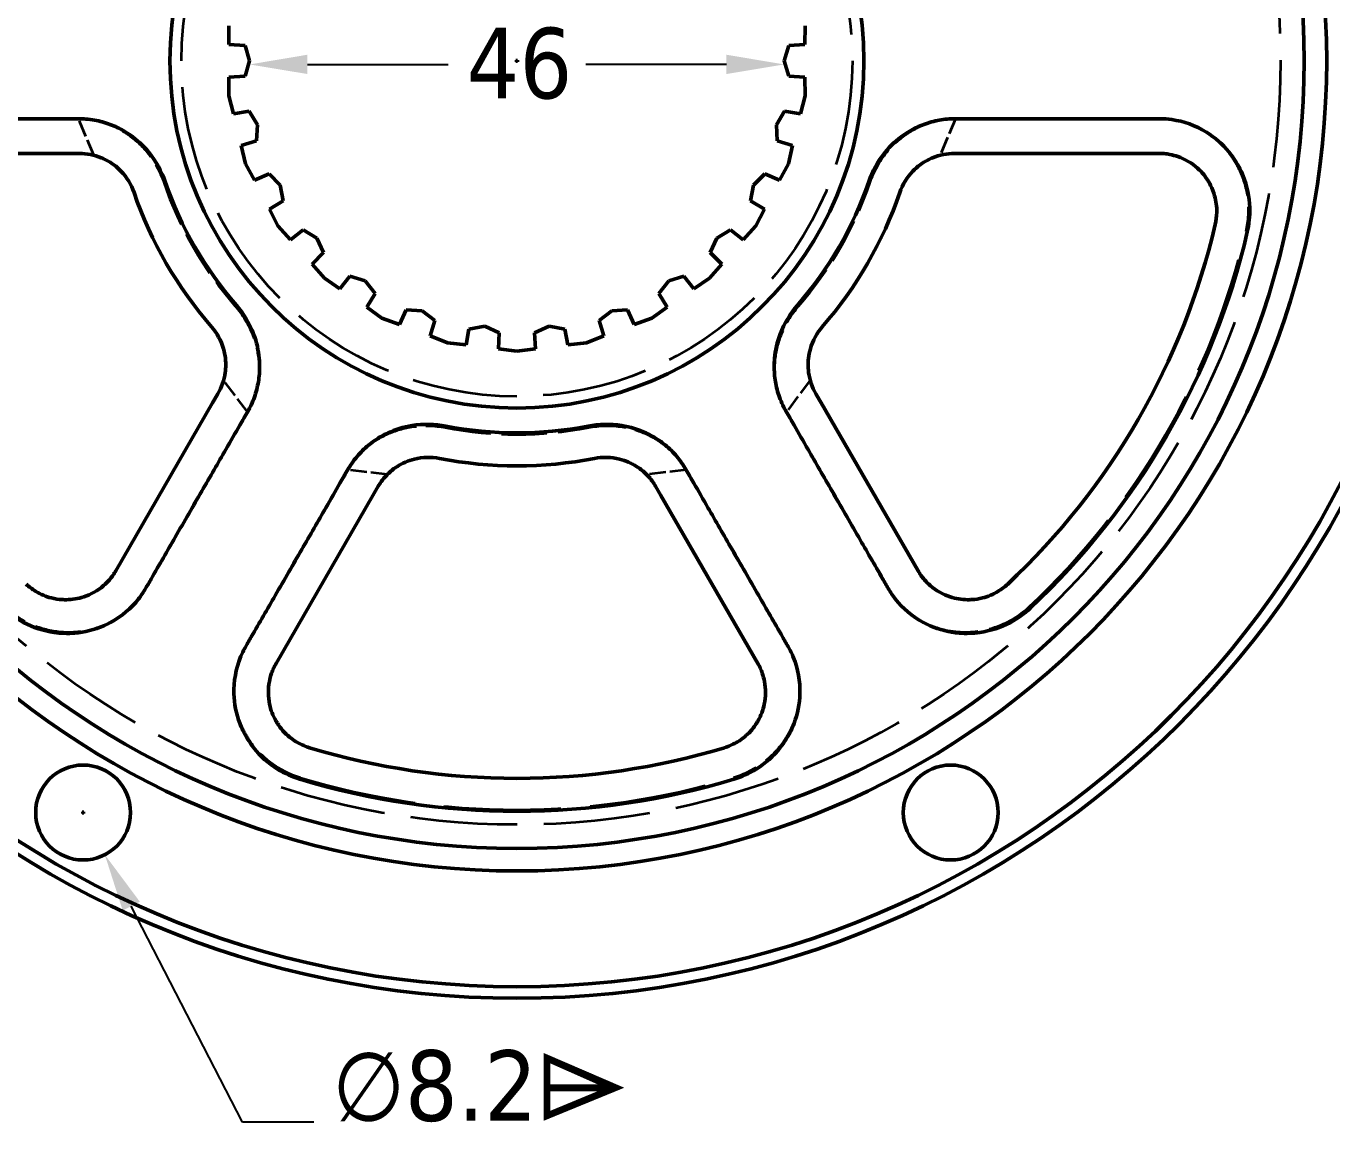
# Model space of a CAD drawing. Header units: millimetres. Extents: x 0 to 840, y 0 to 594.
# Drawn here: x 358.5 to 471.3, y 340.7 to 437.2 of the extents above; entities that cross this region are included whole.
import ezdxf

# ---------------------------------------------------------------- set-up
doc = ezdxf.new("R2010")
doc.units = ezdxf.units.MM
doc.header["$LTSCALE"] = 2
doc.linetypes.add('DASHED', pattern=[0.2067, 0.1654, -0.0413])
for name, color, linetype, lineweight in [('Dimension (ANSI)', 7, 'Continuous', 25), ('Hidden (ANSI)', 7, 'DASHED', 35), ('Visible (ANSI)', 7, 'Continuous', 50)]:
    doc.layers.add(name, color=color, linetype=linetype, lineweight=lineweight)
doc.styles.add('Note Text (ANSI)', font='tahoma.ttf')
doc.dimstyles.new('Default - mm (ANSI)', dxfattribs={"dimscale": 2, "dimtxt": 3.048, "dimasz": 2.5, "dimexe": 3.175, "dimexo": 1.6002, "dimgap": 0.8, "dimtad": 0, "dimtoh": 1, "dimzin": 4, "dimdsep": 46, "dimtxsty": 'Note Text (ANSI)', "dimcen": 0.09, "dimdle": 10, "dimclrd": 256, "dimclre": 256, "dimclrt": 256, "dimadec": 1, "dimazin": 1, "dimtfac": 1, "dimtofl": 0, "dimtmove": 0, "dimatfit": 3, "dimfxl": 0, "dimtolj": 1, "dimtzin": 4, "dimlwd": -1, "dimlwe": -1, "dimarcsym": 0})

# ---------------------------------------------------------------- blocks, each defined once
blk = doc.blocks.new('*D6')
at = {"layer": 'Defpoints', "color": 0, "transparency": 16777216}
for p in [(345.6, 493.4), (456.19, 375.03)]:
    blk.add_point(p, dxfattribs=at)
at = {"layer": 'Dimension (ANSI)', "transparency": 16777216}
for p, q in [((320.85, 513), (327.29, 513)), ((327.29, 513), (342.18, 497.05)), ((400.72, 434.21), (401.08, 434.21)), ((400.9, 434.03), (400.9, 434.39))]:
    blk.add_line(p, q, dxfattribs=at)
blk.add_solid([(342.79, 497.62), (341.58, 496.48), (345.6, 493.4)], dxfattribs=at)
at = {"layer": 'Dimension (ANSI)', "transparency": 16777216, "insert": (287.88, 516.28), "char_height": 6.096, "attachment_point": 1, "style": 'Note Text (ANSI)'}
blk.add_mtext('\\A1;∅162.00', dxfattribs=at)
blk = doc.blocks.new('*D7')
at = {"layer": 'Defpoints', "color": 0, "transparency": 16777216}
for p in [(377.79, 434.21), (424, 434.21), (424, 433.9)]:
    blk.add_point(p, dxfattribs=at)
at = {"layer": 'Dimension (ANSI)', "transparency": 16777216}
for p, q in [((382.79, 433.9), (394.94, 433.9)), ((419, 433.9), (406.85, 433.9))]:
    blk.add_line(p, q, dxfattribs=at)
for points in [[(382.79, 434.74), (382.79, 433.07), (377.79, 433.9)], [(419, 434.74), (419, 433.07), (424, 433.9)]]:
    blk.add_solid(points, dxfattribs=at)
at = {"layer": 'Dimension (ANSI)', "transparency": 16777216, "insert": (396.54, 437.07), "char_height": 6.096, "attachment_point": 1, "style": 'Note Text (ANSI)'}
blk.add_mtext('\\A1;46', dxfattribs=at)
blk = doc.blocks.new('*D8')
at = {"layer": 'Defpoints', "color": 0, "transparency": 16777216}
for p in [(361.52, 372.91), (365.27, 365.62)]:
    blk.add_point(p, dxfattribs=at)
at = {"layer": 'Dimension (ANSI)', "transparency": 16777216}
for p, q in [((363.22, 369.26), (363.58, 369.26)), ((363.4, 369.08), (363.4, 369.44)), ((377.17, 342.52), (367.56, 361.17)), ((383.35, 342.52), (377.17, 342.52))]:
    blk.add_line(p, q, dxfattribs=at)
blk.add_solid([(368.3, 361.55), (366.82, 360.79), (365.27, 365.62)], dxfattribs=at)
at = {"layer": 'Dimension (ANSI)', "transparency": 16777216, "insert": (384.95, 348.72), "char_height": 6.096, "attachment_point": 1, "style": 'Note Text (ANSI)'}
blk.add_mtext('\\A1;\\fTahoma|b0|i0;∅8.2\\fAIGDT|b0|i0;y', dxfattribs=at)

msp = doc.modelspace()

# ---------------------------------------------------------------- linework, layer by layer
at = {"layer": 'Hidden (ANSI)', "ltscale": 4.286345}
for p, q in [((364.324, 426.052), (362.977, 429.205)), ((438.816, 429.205), (437.468, 426.052)), ((377.599, 403.877), (375.543, 406.62)), ((426.249, 406.62), (424.193, 403.877)), ((389.677, 398.46), (386.273, 398.87)), ((415.519, 398.87), (412.115, 398.46))]:
    msp.add_line(p, q, dxfattribs=at)
at = {"layer": 'Hidden (ANSI)', "ltscale": 27.864473}
msp.add_circle((400.896, 434.213), 66, dxfattribs=at)
at = {"layer": 'Hidden (ANSI)', "ltscale": 27.547831}
msp.add_circle((400.896, 434.213), 29, dxfattribs=at)
at = {"layer": 'Hidden (ANSI)', "ltscale": 11.843507}
for start, end in [(198.96557, 221.03443), (318.96557, 341.03443), (258.96557, 281.03443)]:
    msp.add_arc((400.896, 434.213), 32.287, start, end, dxfattribs=at)
at = {"layer": 'Hidden (ANSI)', "ltscale": 30.629616}
for start, end in [(313.18348, 346.81652), (253.18348, 286.81652)]:
    msp.add_arc((400.896, 434.213), 64.713, start, end, dxfattribs=at)
at = {"layer": 'Hidden (ANSI)', "ltscale": 21.892319}
for points, knots in [([(345.335, 429.209), (346, 429.209), (346.658, 429.209), (348.353, 429.209), (349.373, 429.208), (351.961, 429.208), (353.484, 429.208), (354.942, 429.207), (356.4, 429.207), (357.793, 429.207), (360.018, 429.206), (360.88, 429.206), (361.72, 429.205)], [-2.1306511, -2.1306511, -2.1306511, -2.1306511, -1.9283799, -1.9283799, -1.5979911, -1.5979911, -1.0653255, -1.0653255, -1.0653255, -0.5326628, -0.5326628, -0.1789481, -0.1789481, -0.1789481, -0.1789481]), ([(440.072, 429.205), (440.912, 429.206), (441.775, 429.206), (443.999, 429.207), (445.392, 429.207), (446.85, 429.207), (448.308, 429.208), (449.831, 429.208), (452.42, 429.208), (453.439, 429.209), (455.134, 429.209), (455.792, 429.209), (456.457, 429.209)], [-2.8756686, -2.8756686, -2.8756686, -2.8756686, -2.5219539, -2.5219539, -1.9892911, -1.9892911, -1.9892911, -1.4566256, -1.4566256, -1.1262367, -1.1262367, -0.9239656, -0.9239656, -0.9239656, -0.9239656]), ([(376.971, 402.789), (376.552, 402.061), (376.121, 401.314), (375.009, 399.388), (374.313, 398.181), (373.584, 396.918), (372.856, 395.655), (372.094, 394.336), (370.8, 392.094), (370.291, 391.211), (369.444, 389.743), (369.115, 389.173), (368.782, 388.597)], [-2.8756686, -2.8756686, -2.8756686, -2.8756686, -2.5219539, -2.5219539, -1.9892911, -1.9892911, -1.9892911, -1.4566256, -1.4566256, -1.1262367, -1.1262367, -0.9239656, -0.9239656, -0.9239656, -0.9239656]), ([(433.01, 388.597), (432.677, 389.173), (432.348, 389.743), (431.501, 391.211), (430.992, 392.094), (429.698, 394.336), (428.937, 395.655), (428.208, 396.918), (427.479, 398.181), (426.783, 399.388), (425.671, 401.314), (425.24, 402.061), (424.821, 402.789)], [-2.1306511, -2.1306511, -2.1306511, -2.1306511, -1.9283799, -1.9283799, -1.5979911, -1.5979911, -1.0653255, -1.0653255, -1.0653255, -0.5326628, -0.5326628, -0.1789481, -0.1789481, -0.1789481, -0.1789481]), ([(377.449, 383.594), (377.787, 384.179), (378.121, 384.757), (378.976, 386.238), (379.489, 387.126), (380.789, 389.377), (381.552, 390.698), (382.281, 391.959), (383.009, 393.22), (383.703, 394.422), (384.806, 396.33), (385.231, 397.066), (385.644, 397.781)], [-3.2193793, -3.2193793, -3.2193793, -3.2193793, -3.0368439, -3.0368439, -2.7405419, -2.7405419, -2.2616995, -2.2616995, -2.2616995, -1.7828596, -1.7828596, -1.4667046, -1.4667046, -1.4667046, -1.4667046]), ([(416.148, 397.781), (416.561, 397.066), (416.986, 396.33), (418.089, 394.422), (418.783, 393.22), (419.511, 391.959), (420.24, 390.698), (421.003, 389.377), (422.303, 387.126), (422.816, 386.238), (423.671, 384.757), (424.005, 384.179), (424.343, 383.594)], [-2.5688228, -2.5688228, -2.5688228, -2.5688228, -2.2526678, -2.2526678, -1.7738279, -1.7738279, -1.7738279, -1.2949855, -1.2949855, -0.9986835, -0.9986835, -0.8161481, -0.8161481, -0.8161481, -0.8161481])]:
    msp.add_open_spline(points, degree=3, knots=knots, dxfattribs=at)
at = {"layer": 'Hidden (ANSI)', "ltscale": 1.321626}
for points, knots in [([(361.72, 429.205), (361.932, 429.205), (362.143, 429.205), (362.562, 429.205), (362.77, 429.205), (362.977, 429.205)], [-0.17894809, -0.17894809, -0.17894809, -0.17894809, -0.08947404, -0.08947404, 0, 0, 0, 0]), ([(438.816, 429.205), (439.022, 429.205), (439.23, 429.205), (439.649, 429.205), (439.86, 429.205), (440.072, 429.205)], [-3.05461665, -3.05461665, -3.05461665, -3.05461665, -2.96514261, -2.96514261, -2.87566857, -2.87566857, -2.87566857, -2.87566857]), ([(377.599, 403.877), (377.496, 403.698), (377.392, 403.518), (377.183, 403.155), (377.078, 402.973), (376.971, 402.789)], [-3.05461665, -3.05461665, -3.05461665, -3.05461665, -2.96514261, -2.96514261, -2.87566857, -2.87566857, -2.87566857, -2.87566857]), ([(424.821, 402.789), (424.715, 402.973), (424.609, 403.155), (424.4, 403.518), (424.296, 403.698), (424.193, 403.877)], [-0.17894809, -0.17894809, -0.17894809, -0.17894809, -0.08947404, -0.08947404, 0, 0, 0, 0]), ([(385.644, 397.781), (385.751, 397.965), (385.856, 398.148), (386.066, 398.511), (386.17, 398.691), (386.273, 398.87)], [-1.46670457, -1.46670457, -1.46670457, -1.46670457, -1.38536213, -1.38536213, -1.3040197, -1.3040197, -1.3040197, -1.3040197]), ([(415.519, 398.87), (415.622, 398.691), (415.726, 398.511), (415.936, 398.148), (416.041, 397.965), (416.148, 397.781)], [-2.73150767, -2.73150767, -2.73150767, -2.73150767, -2.65016523, -2.65016523, -2.56882279, -2.56882279, -2.56882279, -2.56882279])]:
    msp.add_open_spline(points, degree=3, knots=knots, dxfattribs=at)
at = {"layer": 'Hidden (ANSI)', "ltscale": 9.811277}
for points, knots in [([(362.977, 429.205), (363.022, 429.205), (363.067, 429.204), (363.834, 429.19), (364.572, 429.069), (365.637, 428.722), (365.984, 428.58), (366.652, 428.247), (366.967, 428.06), (367.284, 427.84), (367.867, 427.434), (368.439, 426.913), (369.553, 425.537), (370.049, 424.628), (370.362, 423.719)], [-3.06680146, -3.06680146, -3.06680146, -3.06680146, -3.05735295, -3.05735295, -2.90723394, -2.90723394, -2.83217444, -2.83217444, -2.75711494, -2.75711494, -2.75711494, -2.61900877, -2.61900877, -2.44742841, -2.44742841, -2.44742841, -2.44742841]), ([(431.431, 423.719), (431.743, 424.628), (432.239, 425.537), (433.353, 426.913), (433.925, 427.434), (434.508, 427.84), (434.825, 428.06), (435.14, 428.247), (435.808, 428.58), (436.155, 428.722), (437.22, 429.069), (437.959, 429.19), (438.725, 429.204), (438.77, 429.205), (438.816, 429.205)], [-2.44742841, -2.44742841, -2.44742841, -2.44742841, -2.27584805, -2.27584805, -2.13774188, -2.13774188, -2.13774188, -2.06268238, -2.06268238, -1.98762288, -1.98762288, -1.83750387, -1.83750387, -1.82805536, -1.82805536, -1.82805536, -1.82805536]), ([(376.541, 413.016), (377.172, 412.291), (377.712, 411.407), (378.346, 409.754), (378.511, 408.998), (378.571, 408.29), (378.604, 407.905), (378.607, 407.539), (378.562, 406.795), (378.512, 406.423), (378.28, 405.327), (378.015, 404.627), (377.644, 403.956), (377.622, 403.917), (377.599, 403.877)], [-2.44742841, -2.44742841, -2.44742841, -2.44742841, -2.27584805, -2.27584805, -2.13774188, -2.13774188, -2.13774188, -2.06268238, -2.06268238, -1.98762288, -1.98762288, -1.83750387, -1.83750387, -1.82805536, -1.82805536, -1.82805536, -1.82805536]), ([(424.193, 403.877), (424.17, 403.917), (424.148, 403.956), (423.777, 404.627), (423.513, 405.327), (423.281, 406.423), (423.23, 406.795), (423.185, 407.539), (423.189, 407.905), (423.221, 408.29), (423.281, 408.998), (423.446, 409.754), (424.08, 411.407), (424.62, 412.291), (425.251, 413.016)], [-3.06680146, -3.06680146, -3.06680146, -3.06680146, -3.05735295, -3.05735295, -2.90723394, -2.90723394, -2.83217444, -2.83217444, -2.75711494, -2.75711494, -2.75711494, -2.61900877, -2.61900877, -2.44742841, -2.44742841, -2.44742841, -2.44742841]), ([(386.273, 398.87), (386.296, 398.909), (386.319, 398.948), (386.715, 399.604), (387.189, 400.184), (388.021, 400.932), (388.319, 401.162), (388.941, 401.573), (389.26, 401.753), (389.609, 401.917), (390.252, 402.219), (390.99, 402.454), (392.738, 402.731), (393.773, 402.706), (394.716, 402.522)], [-3.06680146, -3.06680146, -3.06680146, -3.06680146, -3.05735295, -3.05735295, -2.90723394, -2.90723394, -2.83217444, -2.83217444, -2.75711494, -2.75711494, -2.75711494, -2.61900877, -2.61900877, -2.44742841, -2.44742841, -2.44742841, -2.44742841]), ([(407.076, 402.522), (408.019, 402.706), (409.055, 402.731), (410.803, 402.454), (411.54, 402.219), (412.183, 401.917), (412.533, 401.753), (412.851, 401.573), (413.474, 401.162), (413.771, 400.932), (414.603, 400.184), (415.078, 399.604), (415.473, 398.948), (415.496, 398.909), (415.519, 398.87)], [-2.44742841, -2.44742841, -2.44742841, -2.44742841, -2.27584805, -2.27584805, -2.13774188, -2.13774188, -2.13774188, -2.06268238, -2.06268238, -1.98762288, -1.98762288, -1.83750387, -1.83750387, -1.82805536, -1.82805536, -1.82805536, -1.82805536])]:
    msp.add_open_spline(points, degree=3, knots=knots, dxfattribs=at)
at = {"layer": 'Hidden (ANSI)', "ltscale": 2.019321}
for points, knots in [([(456.457, 429.209), (456.818, 429.209), (457.173, 429.183), (457.791, 429.094), (458.073, 429.038), (458.354, 428.964)], [-1.7557259, -1.7557259, -1.7557259, -1.7557259, -1.67903839, -1.67903839, -1.61661118, -1.61661118, -1.61661118, -1.61661118]), ([(368.782, 388.597), (368.602, 388.285), (368.402, 387.991), (368.015, 387.499), (367.826, 387.284), (367.621, 387.077)], [-1.7557259, -1.7557259, -1.7557259, -1.7557259, -1.67903839, -1.67903839, -1.61661118, -1.61661118, -1.61661118, -1.61661118]), ([(434.171, 387.077), (433.966, 387.284), (433.777, 387.499), (433.391, 387.991), (433.19, 388.285), (433.01, 388.597)], [-0.0624272, -0.0624272, -0.0624272, -0.0624272, 0, 0, 0.07668751, 0.07668751, 0.07668751, 0.07668751]), ([(376.713, 381.828), (376.789, 382.109), (376.881, 382.38), (377.114, 382.961), (377.268, 383.281), (377.449, 383.594)], [-0.0624272, -0.0624272, -0.0624272, -0.0624272, 0, 0, 0.07668751, 0.07668751, 0.07668751, 0.07668751]), ([(424.343, 383.594), (424.524, 383.281), (424.678, 382.961), (424.911, 382.38), (425.003, 382.109), (425.079, 381.828)], [-1.7557259, -1.7557259, -1.7557259, -1.7557259, -1.67903839, -1.67903839, -1.61661118, -1.61661118, -1.61661118, -1.61661118])]:
    msp.add_open_spline(points, degree=3, knots=knots, dxfattribs=at)
at = {"layer": 'Hidden (ANSI)', "ltscale": 12.125346}
for points, knots in [([(458.354, 428.964), (459.047, 428.781), (459.74, 428.491), (461.08, 427.668), (461.719, 427.118), (462.253, 426.484), (462.416, 426.29), (462.569, 426.088), (462.963, 425.516), (463.194, 425.112), (463.72, 423.96), (463.953, 423.159), (464.176, 421.369), (464.118, 420.371), (463.903, 419.454)], [-1.61661118, -1.61661118, -1.61661118, -1.61661118, -1.4630533, -1.4630533, -1.29762254, -1.29762254, -1.29762254, -1.24706822, -1.24706822, -1.15791827, -1.15791827, -1.01049488, -1.01049488, -0.83951919, -0.83951919, -0.83951919, -0.83951919]), ([(367.621, 387.077), (367.117, 386.568), (366.519, 386.113), (365.137, 385.364), (364.341, 385.086), (363.524, 384.941), (363.275, 384.897), (363.024, 384.865), (362.331, 384.81), (361.866, 384.811), (360.605, 384.932), (359.795, 385.131), (358.133, 385.832), (357.298, 386.381), (356.611, 387.026)], [-1.61661118, -1.61661118, -1.61661118, -1.61661118, -1.4630533, -1.4630533, -1.29762254, -1.29762254, -1.29762254, -1.24706822, -1.24706822, -1.15791827, -1.15791827, -1.01049488, -1.01049488, -0.83951919, -0.83951919, -0.83951919, -0.83951919]), ([(445.181, 387.026), (444.494, 386.381), (443.659, 385.832), (441.998, 385.131), (441.187, 384.932), (439.926, 384.811), (439.461, 384.81), (438.768, 384.865), (438.517, 384.897), (438.268, 384.941), (437.451, 385.086), (436.655, 385.364), (435.274, 386.113), (434.675, 386.568), (434.171, 387.077)], [-0.83951919, -0.83951919, -0.83951919, -0.83951919, -0.6685435, -0.6685435, -0.52112011, -0.52112011, -0.43197017, -0.43197017, -0.38141584, -0.38141584, -0.38141584, -0.21598509, -0.21598509, -0.0624272, -0.0624272, -0.0624272, -0.0624272]), ([(382.174, 372.267), (381.272, 372.54), (380.379, 372.988), (378.94, 374.077), (378.363, 374.679), (377.628, 375.71), (377.394, 376.113), (377.095, 376.74), (376.998, 376.974), (376.911, 377.212), (376.629, 377.991), (376.472, 378.82), (376.429, 380.391), (376.524, 381.137), (376.713, 381.828)], [-0.83951919, -0.83951919, -0.83951919, -0.83951919, -0.6685435, -0.6685435, -0.52112011, -0.52112011, -0.43197017, -0.43197017, -0.38141584, -0.38141584, -0.38141584, -0.21598509, -0.21598509, -0.0624272, -0.0624272, -0.0624272, -0.0624272]), ([(425.079, 381.828), (425.268, 381.137), (425.363, 380.391), (425.32, 378.82), (425.164, 377.991), (424.881, 377.212), (424.795, 376.974), (424.697, 376.74), (424.398, 376.113), (424.164, 375.71), (423.429, 374.679), (422.852, 374.077), (421.413, 372.988), (420.52, 372.54), (419.618, 372.267)], [-1.61661118, -1.61661118, -1.61661118, -1.61661118, -1.4630533, -1.4630533, -1.29762254, -1.29762254, -1.29762254, -1.24706822, -1.24706822, -1.15791827, -1.15791827, -1.01049488, -1.01049488, -0.83951919, -0.83951919, -0.83951919, -0.83951919])]:
    msp.add_open_spline(points, degree=3, knots=knots, dxfattribs=at)
at = {"layer": 'Visible (ANSI)'}
for p, q in [((376.004, 435.618), (375.978, 437.238)), ((425.814, 437.238), (425.788, 435.618)), ((377.392, 435.534), (376.004, 435.618)), ((377.792, 434.213), (377.392, 435.534)), ((424.4, 435.534), (424.001, 434.213)), ((425.788, 435.618), (424.4, 435.534)), ((377.392, 432.891), (377.792, 434.213)), ((424.001, 434.213), (424.4, 432.891)), ((375.978, 431.187), (376.004, 432.807)), ((376.004, 432.807), (377.392, 432.891)), ((424.4, 432.891), (425.788, 432.807)), ((425.788, 432.807), (425.814, 431.187)), ((376.391, 429.62), (375.978, 431.187)), ((425.814, 431.187), (425.401, 429.62)), ((377.759, 429.871), (376.391, 429.62)), ((378.463, 428.683), (377.759, 429.871)), ((424.033, 429.871), (423.329, 428.683)), ((425.401, 429.62), (424.033, 429.871)), ((378.391, 427.305), (378.463, 428.683)), ((423.329, 428.683), (423.401, 427.305)), ((377.063, 426.891), (378.391, 427.305)), ((377.426, 425.312), (377.063, 426.891)), ((423.401, 427.305), (424.729, 426.891)), ((424.729, 426.891), (424.366, 425.312)), ((345.398, 426.213), (362.137, 426.213)), ((362.137, 426.213), (363.068, 426.213)), ((438.725, 426.213), (439.655, 426.213)), ((439.655, 426.213), (456.394, 426.213)), ((378.202, 423.889), (377.426, 425.312)), ((379.47, 424.46), (378.202, 423.889)), ((380.438, 423.475), (379.47, 424.46)), ((422.322, 424.46), (421.354, 423.475)), ((423.59, 423.889), (422.322, 424.46)), ((424.366, 425.312), (423.59, 423.889)), ((380.698, 422.12), (380.438, 423.475)), ((421.354, 423.475), (421.094, 422.12)), ((379.508, 421.4), (380.698, 422.12)), ((380.238, 419.954), (379.508, 421.4)), ((421.094, 422.12), (422.284, 421.4)), ((422.284, 421.4), (421.554, 419.954)), ((381.332, 418.758), (380.238, 419.954)), ((421.554, 419.954), (420.46, 418.758)), ((382.427, 419.616), (381.332, 418.758)), ((383.602, 418.892), (382.427, 419.616)), ((384.179, 417.637), (383.602, 418.892)), ((418.19, 418.892), (417.613, 417.637)), ((419.365, 419.616), (418.19, 418.892)), ((420.46, 418.758), (419.365, 419.616)), ((383.196, 416.654), (384.179, 417.637)), ((384.251, 415.424), (383.196, 416.654)), ((418.596, 416.654), (417.541, 415.424)), ((417.613, 417.637), (418.596, 416.654)), ((385.599, 414.525), (384.251, 415.424)), ((386.457, 415.62), (385.599, 414.525)), ((387.771, 415.198), (386.457, 415.62)), ((415.336, 415.62), (414.021, 415.198)), ((416.193, 414.525), (415.336, 415.62)), ((417.541, 415.424), (416.193, 414.525)), ((388.632, 414.118), (387.771, 415.198)), ((414.021, 415.198), (413.16, 414.118)), ((387.912, 412.928), (388.632, 414.118)), ((413.16, 414.118), (413.88, 412.928)), ((389.231, 411.987), (387.912, 412.928)), ((391.326, 412.705), (390.755, 411.436)), ((392.703, 412.61), (391.326, 412.705)), ((393.797, 411.767), (392.703, 412.61)), ((409.089, 412.61), (407.995, 411.767)), ((410.466, 412.705), (409.089, 412.61)), ((411.037, 411.436), (410.466, 412.705)), ((413.88, 412.928), (412.561, 411.987)), ((390.755, 411.436), (389.231, 411.987)), ((393.383, 410.44), (393.797, 411.767)), ((396.751, 411.039), (396.5, 409.671)), ((398.111, 411.277), (396.751, 411.039)), ((399.375, 410.721), (398.111, 411.277)), ((403.681, 411.277), (402.417, 410.721)), ((405.041, 411.039), (403.681, 411.277)), ((405.292, 409.671), (405.041, 411.039)), ((407.995, 411.767), (408.409, 410.44)), ((412.561, 411.987), (411.037, 411.436)), ((394.889, 409.841), (393.383, 410.44)), ((396.5, 409.671), (394.889, 409.841)), ((399.291, 409.332), (399.375, 410.721)), ((402.417, 410.721), (402.501, 409.332)), ((406.903, 409.841), (405.292, 409.671)), ((408.409, 410.44), (406.903, 409.841)), ((400.896, 409.112), (399.291, 409.332)), ((402.501, 409.332), (400.896, 409.112)), ((375.054, 405.452), (374.589, 404.647)), ((427.204, 404.647), (426.739, 405.452)), ((374.589, 404.647), (366.219, 390.15)), ((435.573, 390.15), (427.204, 404.647)), ((388.445, 396.647), (388.91, 397.452)), ((412.882, 397.452), (413.347, 396.647)), ((380.075, 382.15), (388.445, 396.647)), ((413.347, 396.647), (421.717, 382.15))]:
    msp.add_line(p, q, dxfattribs=at)
for centre, radius in [((400.896, 434.213), 81), ((400.896, 434.213), 80), ((400.896, 434.213), 70), ((400.896, 434.213), 68.051), ((400.896, 434.213), 30), ((363.396, 369.261), 4.1), ((438.396, 369.261), 4.1)]:
    msp.add_circle(centre, radius, dxfattribs=at)
for radius, start, end in [(32.154, 198.96557, 221.03443), (32.154, 318.96557, 341.03443), (35, 198.96557, 221.03443), (35, 318.96557, 341.03443), (62, 313.18348, 346.81652), (64.846, 313.18348, 346.81652), (32.154, 258.96557, 281.03443), (35, 258.96557, 281.03443), (62, 253.18348, 286.81652), (64.846, 253.18348, 286.81652)]:
    msp.add_arc((400.896, 434.213), radius, start, end, dxfattribs=at)
for points, knots in [([(363.018, 429.208), (362.567, 429.208), (362.113, 429.209), (360.865, 429.209), (360.058, 429.209), (357.905, 429.209), (356.52, 429.209), (355.064, 429.21), (353.607, 429.21), (352.079, 429.21), (349.139, 429.21), (347.753, 429.21), (346.303, 429.211)], [-1.655201, -1.655201, -1.655201, -1.655201, -1.5013859, -1.5013859, -1.241403, -1.241403, -0.8276005, -0.8276005, -0.8276005, -0.4138002, -0.4138002, -0.0728655, -0.0728655, -0.0728655, -0.0728655]), ([(364.381, 429.086), (364.131, 429.131), (363.879, 429.164), (363.424, 429.2), (363.22, 429.208), (363.018, 429.208)], [-0.192124489, -0.192124489, -0.192124489, -0.192124489, -0.1439241, -0.1439241, -0.104785691, -0.104785691, -0.104785691, -0.104785691]), ([(370.488, 423.763), (370.182, 424.653), (369.693, 425.548), (368.598, 426.885), (368.05, 427.387), (367.48, 427.788), (367.3, 427.915), (367.117, 428.032), (366.551, 428.364), (366.14, 428.561), (365.281, 428.882), (364.834, 429.005), (364.381, 429.086)], [-0.71028341, -0.71028341, -0.71028341, -0.71028341, -0.53819966, -0.53819966, -0.40753455, -0.40753455, -0.40753455, -0.3661159, -0.3661159, -0.27933225, -0.27933225, -0.19212449, -0.19212449, -0.19212449, -0.19212449]), ([(437.411, 429.086), (436.959, 429.005), (436.511, 428.882), (435.652, 428.561), (435.241, 428.364), (434.675, 428.032), (434.492, 427.915), (434.312, 427.788), (433.742, 427.387), (433.194, 426.885), (432.099, 425.548), (431.611, 424.653), (431.305, 423.763)], [-1.22844234, -1.22844234, -1.22844234, -1.22844234, -1.14123458, -1.14123458, -1.05445093, -1.05445093, -1.01303228, -1.01303228, -1.01303228, -0.88236717, -0.88236717, -0.71028341, -0.71028341, -0.71028341, -0.71028341]), ([(438.774, 429.208), (438.549, 429.208), (438.321, 429.198), (437.866, 429.158), (437.638, 429.127), (437.411, 429.086)], [-1.315781136, -1.315781136, -1.315781136, -1.315781136, -1.272111737, -1.272111737, -1.228442338, -1.228442338, -1.228442338, -1.228442338]), ([(455.489, 429.211), (454.039, 429.21), (452.654, 429.21), (449.713, 429.21), (448.185, 429.21), (446.728, 429.21), (445.272, 429.209), (443.887, 429.209), (441.734, 429.209), (440.927, 429.209), (439.679, 429.209), (439.225, 429.208), (438.774, 429.208)], [-2.7239903, -2.7239903, -2.7239903, -2.7239903, -2.3830556, -2.3830556, -1.9692553, -1.9692553, -1.9692553, -1.5554528, -1.5554528, -1.29547, -1.29547, -1.1416548, -1.1416548, -1.1416548, -1.1416548]), ([(456.428, 429.211), (456.27, 429.211), (456.113, 429.211), (455.8, 429.211), (455.644, 429.211), (455.489, 429.211)], [-2.796855818, -2.796855818, -2.796855818, -2.796855818, -2.760423056, -2.760423056, -2.723990294, -2.723990294, -2.723990294, -2.723990294]), ([(464.033, 419.423), (464.19, 420.095), (464.266, 420.813), (464.212, 422.47), (464.012, 423.406), (463.449, 424.818), (463.165, 425.341), (462.72, 425.99), (462.587, 426.168), (462.445, 426.341), (461.9, 427.009), (461.231, 427.597), (459.564, 428.628), (458.522, 428.989), (457.168, 429.183), (456.799, 429.211), (456.428, 429.211)], [-2.27737672, -2.27737672, -2.27737672, -2.27737672, -2.15017039, -2.15017039, -1.98405629, -1.98405629, -1.87417398, -1.87417398, -1.83135483, -1.83135483, -1.83135483, -1.66633346, -1.66633346, -1.45849294, -1.45849294, -1.38533294, -1.38533294, -1.38533294, -1.38533294]), ([(363.068, 426.213), (363.386, 426.213), (363.71, 426.182), (364.347, 426.057), (364.66, 425.963), (365.099, 425.784), (365.242, 425.718), (365.385, 425.643), (365.835, 425.408), (366.279, 425.085), (367.17, 424.162), (367.567, 423.504), (367.796, 422.838)], [0.19212449, 0.19212449, 0.19212449, 0.19212449, 0.27933225, 0.27933225, 0.3661159, 0.3661159, 0.40753455, 0.40753455, 0.40753455, 0.53819966, 0.53819966, 0.71028341, 0.71028341, 0.71028341, 0.71028341]), ([(433.996, 422.838), (434.225, 423.504), (434.622, 424.162), (435.513, 425.085), (435.957, 425.408), (436.407, 425.643), (436.55, 425.718), (436.693, 425.784), (437.132, 425.963), (437.445, 426.057), (438.083, 426.182), (438.406, 426.213), (438.725, 426.213)], [0.71028341, 0.71028341, 0.71028341, 0.71028341, 0.88236717, 0.88236717, 1.01303228, 1.01303228, 1.01303228, 1.05445093, 1.05445093, 1.14123458, 1.14123458, 1.22844234, 1.22844234, 1.22844234, 1.22844234]), ([(456.394, 426.213), (456.549, 426.213), (456.705, 426.205), (457.018, 426.176), (457.175, 426.154), (457.333, 426.124)], [2.723990294, 2.723990294, 2.723990294, 2.723990294, 2.760423056, 2.760423056, 2.796855818, 2.796855818, 2.796855818, 2.796855818]), ([(457.333, 426.124), (457.576, 426.077), (457.81, 426.014), (458.65, 425.723), (459.244, 425.373), (460.119, 424.588), (460.442, 424.187), (460.689, 423.773), (460.753, 423.665), (460.812, 423.556), (461.006, 423.169), (461.122, 422.87), (461.339, 422.094), (461.401, 421.607), (461.387, 420.767), (461.341, 420.409), (461.262, 420.072)], [1.38533294, 1.38533294, 1.38533294, 1.38533294, 1.45849294, 1.45849294, 1.66633346, 1.66633346, 1.83135483, 1.83135483, 1.83135483, 1.87417398, 1.87417398, 1.98405629, 1.98405629, 2.15017039, 2.15017039, 2.27737672, 2.27737672, 2.27737672, 2.27737672]), ([(378.199, 405.153), (378.355, 405.586), (378.472, 406.035), (378.624, 406.938), (378.659, 407.393), (378.654, 408.049), (378.644, 408.266), (378.624, 408.486), (378.562, 409.18), (378.401, 409.906), (377.791, 411.523), (377.26, 412.393), (376.642, 413.103)], [-1.22844234, -1.22844234, -1.22844234, -1.22844234, -1.14123458, -1.14123458, -1.05445093, -1.05445093, -1.01303228, -1.01303228, -1.01303228, -0.88236717, -0.88236717, -0.71028341, -0.71028341, -0.71028341, -0.71028341]), ([(425.15, 413.103), (424.532, 412.393), (424.002, 411.523), (423.391, 409.906), (423.23, 409.18), (423.168, 408.486), (423.148, 408.266), (423.138, 408.049), (423.134, 407.393), (423.168, 406.938), (423.32, 406.035), (423.438, 405.586), (423.593, 405.153)], [-0.71028341, -0.71028341, -0.71028341, -0.71028341, -0.53819966, -0.53819966, -0.40753455, -0.40753455, -0.40753455, -0.3661159, -0.3661159, -0.27933225, -0.27933225, -0.19212449, -0.19212449, -0.19212449, -0.19212449]), ([(374.495, 411.235), (374.958, 410.703), (375.329, 410.03), (375.682, 408.797), (375.74, 408.251), (375.719, 407.744), (375.712, 407.583), (375.698, 407.426), (375.634, 406.956), (375.559, 406.638), (375.348, 406.024), (375.213, 405.728), (375.054, 405.452)], [0.71028341, 0.71028341, 0.71028341, 0.71028341, 0.88236717, 0.88236717, 1.01303228, 1.01303228, 1.01303228, 1.05445093, 1.05445093, 1.14123458, 1.14123458, 1.22844234, 1.22844234, 1.22844234, 1.22844234]), ([(426.739, 405.452), (426.579, 405.728), (426.444, 406.024), (426.234, 406.638), (426.158, 406.956), (426.094, 407.426), (426.08, 407.583), (426.073, 407.744), (426.052, 408.251), (426.11, 408.797), (426.463, 410.03), (426.834, 410.703), (427.297, 411.235)], [0.19212449, 0.19212449, 0.19212449, 0.19212449, 0.27933225, 0.27933225, 0.3661159, 0.3661159, 0.40753455, 0.40753455, 0.40753455, 0.53819966, 0.53819966, 0.71028341, 0.71028341, 0.71028341, 0.71028341]), ([(377.623, 403.911), (377.736, 404.107), (377.841, 404.309), (378.034, 404.724), (378.121, 404.936), (378.199, 405.153)], [-1.315781136, -1.315781136, -1.315781136, -1.315781136, -1.272111737, -1.272111737, -1.228442338, -1.228442338, -1.228442338, -1.228442338]), ([(423.593, 405.153), (423.679, 404.914), (423.777, 404.679), (423.973, 404.267), (424.068, 404.086), (424.169, 403.911)], [-0.192124489, -0.192124489, -0.192124489, -0.192124489, -0.1439241, -0.1439241, -0.104785691, -0.104785691, -0.104785691, -0.104785691]), ([(369.268, 389.435), (369.993, 390.691), (370.685, 391.891), (372.155, 394.437), (372.919, 395.761), (373.647, 397.022), (374.375, 398.284), (375.067, 399.483), (376.144, 401.348), (376.547, 402.047), (377.171, 403.128), (377.398, 403.521), (377.623, 403.911)], [-2.7239903, -2.7239903, -2.7239903, -2.7239903, -2.3830556, -2.3830556, -1.9692553, -1.9692553, -1.9692553, -1.5554528, -1.5554528, -1.29547, -1.29547, -1.1416548, -1.1416548, -1.1416548, -1.1416548]), ([(424.169, 403.911), (424.394, 403.521), (424.621, 403.128), (425.245, 402.047), (425.648, 401.348), (426.725, 399.483), (427.417, 398.284), (428.145, 397.022), (428.873, 395.761), (429.637, 394.437), (431.107, 391.891), (431.799, 390.691), (432.525, 389.435)], [-1.655201, -1.655201, -1.655201, -1.655201, -1.5013859, -1.5013859, -1.241403, -1.241403, -0.8276005, -0.8276005, -0.8276005, -0.4138002, -0.4138002, -0.0728655, -0.0728655, -0.0728655, -0.0728655]), ([(394.742, 402.653), (393.818, 402.833), (392.799, 402.858), (391.093, 402.578), (390.385, 402.354), (389.752, 402.061), (389.552, 401.968), (389.359, 401.869), (388.788, 401.545), (388.412, 401.287), (387.705, 400.704), (387.375, 400.378), (387.078, 400.026)], [-0.71028341, -0.71028341, -0.71028341, -0.71028341, -0.53819966, -0.53819966, -0.40753455, -0.40753455, -0.40753455, -0.3661159, -0.3661159, -0.27933225, -0.27933225, -0.19212449, -0.19212449, -0.19212449, -0.19212449]), ([(414.714, 400.026), (414.417, 400.378), (414.087, 400.704), (413.38, 401.287), (413.004, 401.545), (412.433, 401.869), (412.24, 401.968), (412.04, 402.061), (411.407, 402.354), (410.699, 402.578), (408.994, 402.858), (407.974, 402.833), (407.05, 402.653)], [-1.22844234, -1.22844234, -1.22844234, -1.22844234, -1.14123458, -1.14123458, -1.05445093, -1.05445093, -1.01303228, -1.01303228, -1.01303228, -0.88236717, -0.88236717, -0.71028341, -0.71028341, -0.71028341, -0.71028341]), ([(387.078, 400.026), (386.914, 399.832), (386.76, 399.631), (386.501, 399.255), (386.392, 399.082), (386.291, 398.907)], [-0.192124489, -0.192124489, -0.192124489, -0.192124489, -0.1439241, -0.1439241, -0.104785691, -0.104785691, -0.104785691, -0.104785691]), ([(388.91, 397.452), (389.069, 397.728), (389.258, 397.993), (389.685, 398.482), (389.923, 398.707), (390.297, 398.997), (390.426, 399.088), (390.562, 399.174), (390.991, 399.446), (391.493, 399.669), (392.737, 399.98), (393.505, 399.995), (394.197, 399.86)], [0.19212449, 0.19212449, 0.19212449, 0.19212449, 0.27933225, 0.27933225, 0.3661159, 0.3661159, 0.40753455, 0.40753455, 0.40753455, 0.53819966, 0.53819966, 0.71028341, 0.71028341, 0.71028341, 0.71028341]), ([(407.595, 399.86), (408.287, 399.995), (409.055, 399.98), (410.299, 399.669), (410.801, 399.446), (411.23, 399.174), (411.366, 399.088), (411.495, 398.997), (411.87, 398.707), (412.108, 398.482), (412.535, 397.993), (412.723, 397.728), (412.882, 397.452)], [0.71028341, 0.71028341, 0.71028341, 0.71028341, 0.88236717, 0.88236717, 1.01303228, 1.01303228, 1.01303228, 1.05445093, 1.05445093, 1.14123458, 1.14123458, 1.22844234, 1.22844234, 1.22844234, 1.22844234]), ([(415.501, 398.907), (415.388, 399.102), (415.266, 399.294), (415.003, 399.669), (414.863, 399.851), (414.714, 400.026)], [-1.315781136, -1.315781136, -1.315781136, -1.315781136, -1.272111737, -1.272111737, -1.228442338, -1.228442338, -1.228442338, -1.228442338]), ([(386.291, 398.907), (386.063, 398.512), (385.833, 398.114), (385.204, 397.025), (384.798, 396.323), (383.716, 394.45), (383.022, 393.247), (382.293, 391.985), (381.564, 390.722), (380.8, 389.4), (379.337, 386.866), (378.649, 385.676), (377.931, 384.432)], [-2.8043705, -2.8043705, -2.8043705, -2.8043705, -2.6307474, -2.6307474, -2.3387514, -2.3387514, -1.8731272, -1.8731272, -1.8731272, -1.4075056, -1.4075056, -1.0245964, -1.0245964, -1.0245964, -1.0245964]), ([(423.861, 384.432), (423.143, 385.676), (422.455, 386.866), (420.992, 389.4), (420.229, 390.722), (419.5, 391.985), (418.771, 393.247), (418.076, 394.45), (416.994, 396.323), (416.589, 397.025), (415.959, 398.114), (415.729, 398.512), (415.501, 398.907)], [-3.0447124, -3.0447124, -3.0447124, -3.0447124, -2.6618032, -2.6618032, -2.1961816, -2.1961816, -2.1961816, -1.7305574, -1.7305574, -1.4385614, -1.4385614, -1.2649383, -1.2649383, -1.2649383, -1.2649383]), ([(366.219, 390.15), (366.141, 390.016), (366.057, 389.884), (365.875, 389.628), (365.777, 389.503), (365.672, 389.381)], [2.723990294, 2.723990294, 2.723990294, 2.723990294, 2.760423056, 2.760423056, 2.796855818, 2.796855818, 2.796855818, 2.796855818]), ([(368.798, 388.621), (368.877, 388.758), (368.956, 388.894), (369.112, 389.165), (369.19, 389.3), (369.268, 389.435)], [-2.796855818, -2.796855818, -2.796855818, -2.796855818, -2.760423056, -2.760423056, -2.723990294, -2.723990294, -2.723990294, -2.723990294]), ([(432.525, 389.435), (432.602, 389.3), (432.68, 389.165), (432.836, 388.894), (432.915, 388.758), (432.994, 388.621)], [-0.072865524, -0.072865524, -0.072865524, -0.072865524, -0.036432762, -0.036432762, 0, 0, 0, 0]), ([(436.12, 389.381), (436.015, 389.503), (435.917, 389.628), (435.735, 389.884), (435.651, 390.016), (435.573, 390.15)], [0, 0, 0, 0, 0.036432762, 0.036432762, 0.072865524, 0.072865524, 0.072865524, 0.072865524]), ([(356.52, 386.929), (357.023, 386.457), (357.607, 386.033), (359.068, 385.251), (359.979, 384.955), (361.484, 384.738), (362.079, 384.722), (362.863, 384.783), (363.084, 384.809), (363.305, 384.845), (364.155, 384.984), (365, 385.269), (366.726, 386.198), (367.559, 386.919), (368.405, 387.995), (368.613, 388.3), (368.798, 388.621)], [-2.27737672, -2.27737672, -2.27737672, -2.27737672, -2.15017039, -2.15017039, -1.98405629, -1.98405629, -1.87417398, -1.87417398, -1.83135483, -1.83135483, -1.83135483, -1.66633346, -1.66633346, -1.45849294, -1.45849294, -1.38533294, -1.38533294, -1.38533294, -1.38533294]), ([(365.672, 389.381), (365.511, 389.194), (365.338, 389.023), (364.667, 388.441), (364.066, 388.102), (362.95, 387.736), (362.441, 387.657), (361.958, 387.651), (361.833, 387.649), (361.709, 387.652), (361.277, 387.678), (360.96, 387.727), (360.18, 387.926), (359.727, 388.117), (359.006, 388.549), (358.72, 388.768), (358.467, 389.004)], [1.38533294, 1.38533294, 1.38533294, 1.38533294, 1.45849294, 1.45849294, 1.66633346, 1.66633346, 1.83135483, 1.83135483, 1.83135483, 1.87417398, 1.87417398, 1.98405629, 1.98405629, 2.15017039, 2.15017039, 2.27737672, 2.27737672, 2.27737672, 2.27737672]), ([(432.994, 388.621), (433.179, 388.3), (433.387, 387.995), (434.233, 386.919), (435.067, 386.198), (436.792, 385.269), (437.637, 384.984), (438.487, 384.845), (438.708, 384.809), (438.929, 384.783), (439.713, 384.722), (440.308, 384.738), (441.813, 384.955), (442.724, 385.251), (444.186, 386.033), (444.769, 386.457), (445.273, 386.929)], [-0.07316, -0.07316, -0.07316, -0.07316, 0, 0, 0.20784052, 0.20784052, 0.37286189, 0.37286189, 0.37286189, 0.41568105, 0.41568105, 0.52556336, 0.52556336, 0.69167746, 0.69167746, 0.81888378, 0.81888378, 0.81888378, 0.81888378]), ([(443.325, 389.004), (443.073, 388.768), (442.786, 388.549), (442.065, 388.117), (441.612, 387.926), (440.832, 387.727), (440.515, 387.678), (440.083, 387.652), (439.959, 387.649), (439.834, 387.651), (439.351, 387.657), (438.842, 387.736), (437.726, 388.102), (437.125, 388.441), (436.454, 389.023), (436.281, 389.194), (436.12, 389.381)], [-0.81888378, -0.81888378, -0.81888378, -0.81888378, -0.69167746, -0.69167746, -0.52556336, -0.52556336, -0.41568105, -0.41568105, -0.37286189, -0.37286189, -0.37286189, -0.20784052, -0.20784052, 0, 0, 0.07316, 0.07316, 0.07316, 0.07316]), ([(377.931, 384.432), (377.854, 384.298), (377.776, 384.163), (377.619, 383.892), (377.541, 383.756), (377.462, 383.619)], [-1.024596426, -1.024596426, -1.024596426, -1.024596426, -0.983240222, -0.983240222, -0.941884018, -0.941884018, -0.941884018, -0.941884018]), ([(424.33, 383.619), (424.251, 383.756), (424.173, 383.892), (424.016, 384.163), (423.938, 384.298), (423.861, 384.432)], [-3.127424771, -3.127424771, -3.127424771, -3.127424771, -3.086068567, -3.086068567, -3.044712363, -3.044712363, -3.044712363, -3.044712363]), ([(377.462, 383.619), (377.276, 383.298), (377.116, 382.966), (376.606, 381.695), (376.399, 380.613), (376.458, 378.654), (376.633, 377.78), (376.938, 376.974), (377.018, 376.765), (377.105, 376.56), (377.445, 375.851), (377.756, 375.343), (378.696, 374.149), (379.408, 373.508), (380.816, 372.633), (381.475, 372.339), (382.136, 372.14)], [-0.07316, -0.07316, -0.07316, -0.07316, 0, 0, 0.20784052, 0.20784052, 0.37286189, 0.37286189, 0.37286189, 0.41568105, 0.41568105, 0.52556336, 0.52556336, 0.69167746, 0.69167746, 0.81888378, 0.81888378, 0.81888378, 0.81888378]), ([(419.657, 372.14), (420.317, 372.339), (420.976, 372.633), (422.384, 373.508), (423.096, 374.149), (424.036, 375.343), (424.348, 375.851), (424.687, 376.56), (424.775, 376.765), (424.854, 376.974), (425.159, 377.78), (425.334, 378.654), (425.393, 380.613), (425.186, 381.695), (424.676, 382.966), (424.516, 383.298), (424.33, 383.619)], [-2.27737672, -2.27737672, -2.27737672, -2.27737672, -2.15017039, -2.15017039, -1.98405629, -1.98405629, -1.87417398, -1.87417398, -1.83135483, -1.83135483, -1.83135483, -1.66633346, -1.66633346, -1.45849294, -1.45849294, -1.38533294, -1.38533294, -1.38533294, -1.38533294]), ([(379.683, 381.292), (379.736, 381.444), (379.795, 381.591), (379.926, 381.877), (379.998, 382.016), (380.075, 382.15)], [0.941884018, 0.941884018, 0.941884018, 0.941884018, 0.983240222, 0.983240222, 1.024596426, 1.024596426, 1.024596426, 1.024596426]), ([(421.717, 382.15), (421.794, 382.016), (421.866, 381.877), (421.997, 381.591), (422.057, 381.444), (422.109, 381.292)], [3.044712363, 3.044712363, 3.044712363, 3.044712363, 3.086068567, 3.086068567, 3.127424771, 3.127424771, 3.127424771, 3.127424771]), ([(382.959, 374.864), (382.628, 374.964), (382.295, 375.103), (381.56, 375.511), (381.169, 375.808), (380.606, 376.384), (380.405, 376.634), (380.167, 376.996), (380.102, 377.101), (380.041, 377.211), (379.805, 377.632), (379.62, 378.112), (379.378, 379.262), (379.372, 379.952), (379.54, 380.824), (379.602, 381.059), (379.683, 381.292)], [-0.81888378, -0.81888378, -0.81888378, -0.81888378, -0.69167746, -0.69167746, -0.52556336, -0.52556336, -0.41568105, -0.41568105, -0.37286189, -0.37286189, -0.37286189, -0.20784052, -0.20784052, 0, 0, 0.07316, 0.07316, 0.07316, 0.07316]), ([(422.109, 381.292), (422.19, 381.059), (422.252, 380.824), (422.421, 379.952), (422.414, 379.262), (422.172, 378.112), (421.987, 377.632), (421.751, 377.211), (421.69, 377.101), (421.626, 376.996), (421.387, 376.634), (421.186, 376.384), (420.623, 375.808), (420.232, 375.511), (419.497, 375.103), (419.164, 374.964), (418.833, 374.864)], [1.38533294, 1.38533294, 1.38533294, 1.38533294, 1.45849294, 1.45849294, 1.66633346, 1.66633346, 1.83135483, 1.83135483, 1.83135483, 1.87417398, 1.87417398, 1.98405629, 1.98405629, 2.15017039, 2.15017039, 2.27737672, 2.27737672, 2.27737672, 2.27737672])]:
    msp.add_open_spline(points, degree=3, knots=knots, dxfattribs=at)

# ---------------------------------------------------------------- dimensions: what is measured, and where the dimension line sits
at = {"layer": 'Dimension (ANSI)'}
dim = msp.add_diameter_dim_2p(p1=(456.194, 375.026), p2=(345.598, 493.4), dimstyle='Default - mm (ANSI)', override={"dimgap": 0.8, "dimtih": 1, "dimdec": 2, "dimlfac": 1, "dimtol": 0, "dimlim": 0, "dimtp": 0, "dimtm": 0, "dimtdec": 2}, dxfattribs=at)
dim.commit()
dim.dimension.update_dxf_attribs({"geometry": '*D6', "text_midpoint": (303.564, 513), "dimtype": 163})
dim = msp.add_linear_dim(base=(424.001, 433.903), p1=(377.792, 434.213), p2=(424.001, 434.213), angle=180, dimstyle='Default - mm (ANSI)', override={"dimgap": 0.8, "dimtoh": 0, "dimdec": 0, "dimse1": 1, "dimse2": 1, "dimtol": 0, "dimlim": 0, "dimtp": 0, "dimtm": 0, "dimtdec": 2, "dimatfit": 1}, dxfattribs=at)
dim.commit()
dim.dimension.update_dxf_attribs({"geometry": '*D7', "text_midpoint": (400.896, 433.903), "dimtype": 160})
dim = msp.add_diameter_dim_2p(p1=(361.518, 372.905), p2=(365.274, 365.616), text='\\fTahoma|b0|i0;<>\\fAIGDT|b0|i0;y', dimstyle='Default - mm (ANSI)', override={"dimgap": 0.8, "dimtih": 1, "dimdec": 1, "dimlfac": 1, "dimtol": 0, "dimlim": 0, "dimtp": 0, "dimtm": 0, "dimtdec": 2}, dxfattribs=at)
dim.commit()
dim.dimension.update_dxf_attribs({"geometry": '*D8', "text_midpoint": (408.755, 342.525), "dimtype": 163})

doc.saveas('drawing.dxf')
